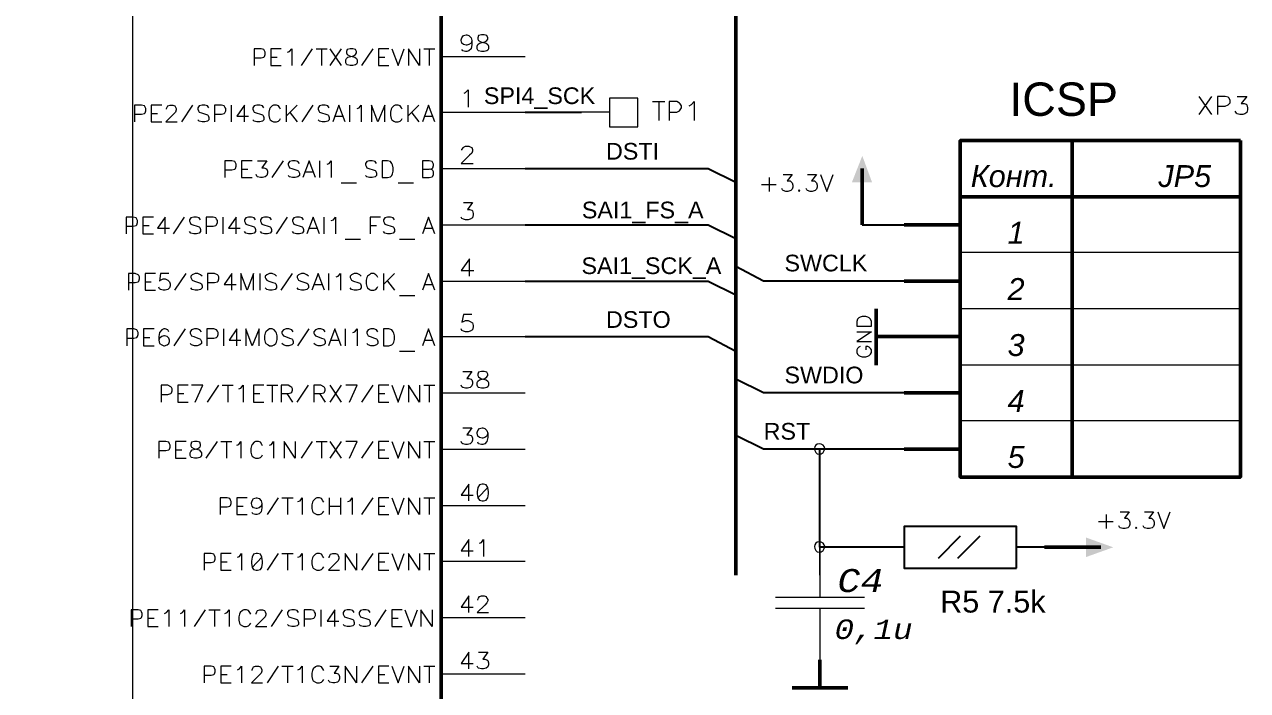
# Model space of a CAD drawing. Header units: millimetres. Extents: x -2024 to 917, y -725 to 13.
# Drawn here: x -1474.2 to -1400.9, y -118 to -78.1 of the extents above; entities that cross this region are included whole.
import ezdxf

# ---------------------------------------------------------------- set-up
doc = ezdxf.new("R2010")
doc.units = ezdxf.units.MM
doc.styles.add('PDF Arial', font='arial.ttf')
doc.styles.add('PDF Arial Italic', font='ariali.ttf')
doc.styles.add('PDF Courier New Italic', font='couri.ttf')
doc.styles.get("Standard").update_dxf_attribs({"font": 'arial.ttf'})

msp = doc.modelspace()

# ---------------------------------------------------------------- linework, layer by layer
at = {"color": 7, "lineweight": 50}
for points in [[(-1431.566, -111.102), (-1431.566, -103.56), (-1431.566, -100.185), (-1431.566, -96.81), (-1431.566, -93.477), (-1431.566, -90.102), (-1431.566, -86.727), (-1431.566, -72.435), (-1431.566, -69.06), (-1431.566, -41.31), (-1431.566, -33.768), (-1431.566, -26.185), (-1431.566, -17.768), (-1509.774, -17.768)], [(-1411.399, -105.227), (-1411.399, -85.06)], [(-1423.983, -86.727), (-1423.983, -90.102)], [(-1401.316, -88.435), (-1418.108, -88.435)], [(-1418.108, -90.102), (-1421.483, -90.102)], [(-1418.108, -93.477), (-1421.483, -93.477)], [(-1423.149, -95.143), (-1423.149, -98.518)], [(-1423.149, -96.81), (-1421.483, -96.81), (-1418.108, -96.81)], [(-1418.108, -100.185), (-1421.483, -100.185)], [(-1418.108, -103.56), (-1421.483, -103.56)], [(-1409.691, -109.435), (-1413.066, -109.435)], [(-1426.524, -117.852), (-1426.524, -116.185)], [(-1428.191, -117.852), (-1424.858, -117.852)]]:
    msp.add_lwpolyline(points, dxfattribs=at)
for points in [[(-1449.233, -21.143), (-1449.233, -192.685), (-1494.649, -192.685), (-1494.649, -21.143)], [(-1401.316, -85.06), (-1418.108, -85.06), (-1418.108, -105.227), (-1401.316, -105.227)]]:
    msp.add_lwpolyline(points, close=True, dxfattribs=at)
at = {"color": 7, "lineweight": 18}
for points in [[(-1467.733, -21.143), (-1467.733, -192.685)], [(-1447.399, -79.06), (-1447.441, -79.227), (-1447.566, -79.31), (-1447.691, -79.352), (-1447.733, -79.352), (-1447.899, -79.31), (-1447.983, -79.227), (-1448.024, -79.06), (-1448.024, -79.018), (-1447.983, -78.893), (-1447.899, -78.768), (-1447.733, -78.727), (-1447.691, -78.727), (-1447.566, -78.768), (-1447.441, -78.893), (-1447.399, -79.06), (-1447.399, -79.31), (-1447.441, -79.56), (-1447.566, -79.685), (-1447.691, -79.727), (-1447.774, -79.727), (-1447.941, -79.685), (-1447.983, -79.602)], [(-1460.441, -80.102), (-1460.024, -80.102), (-1459.858, -80.06), (-1459.816, -80.018), (-1459.774, -79.893), (-1459.774, -79.768), (-1459.816, -79.685), (-1459.858, -79.602), (-1460.024, -79.56), (-1460.441, -79.56), (-1460.441, -80.56)], [(-1458.816, -79.56), (-1459.441, -79.56), (-1459.441, -80.56), (-1458.816, -80.56)], [(-1458.441, -79.768), (-1458.316, -79.727), (-1458.191, -79.56), (-1458.191, -80.56)], [(-1457.608, -80.56), (-1456.941, -79.56)], [(-1456.733, -79.56), (-1456.066, -79.56)], [(-1456.399, -79.56), (-1456.399, -80.56)], [(-1455.899, -79.56), (-1455.233, -80.56)], [(-1455.233, -79.56), (-1455.899, -80.56)], [(-1453.983, -80.56), (-1453.316, -79.56)], [(-1452.358, -79.56), (-1452.983, -79.56), (-1452.983, -80.56), (-1452.358, -80.56)], [(-1452.191, -79.56), (-1451.816, -80.56), (-1451.441, -79.56)], [(-1450.524, -79.56), (-1450.524, -80.56), (-1451.191, -79.56), (-1451.191, -80.56)], [(-1450.274, -79.56), (-1449.608, -79.56)], [(-1449.941, -79.56), (-1449.941, -80.56)], [(-1459.441, -80.06), (-1459.066, -80.06)], [(-1452.983, -80.06), (-1452.608, -80.06)], [(-1447.858, -82.227), (-1447.774, -82.185), (-1447.608, -82.018), (-1447.608, -83.06)], [(-1436.566, -82.727), (-1435.816, -82.727)], [(-1436.191, -82.727), (-1436.191, -83.852)], [(-1435.566, -83.352), (-1435.108, -83.352), (-1434.941, -83.268), (-1434.899, -83.227), (-1434.816, -83.102), (-1434.816, -82.977), (-1434.899, -82.852), (-1434.941, -82.81), (-1435.108, -82.727), (-1435.566, -82.727), (-1435.566, -83.852)], [(-1434.358, -82.977), (-1434.233, -82.893), (-1434.066, -82.727), (-1434.066, -83.852)], [(-1403.806, -82.423), (-1403.056, -83.506)], [(-1403.056, -82.423), (-1403.806, -83.506)], [(-1402.681, -83.006), (-1402.223, -83.006), (-1402.056, -82.923), (-1402.014, -82.881), (-1401.931, -82.798), (-1401.931, -82.631), (-1402.014, -82.506), (-1402.056, -82.464), (-1402.223, -82.423), (-1402.681, -82.423), (-1402.681, -83.506)], [(-1401.514, -82.423), (-1400.931, -82.423), (-1401.264, -82.839), (-1401.098, -82.839), (-1400.973, -82.881), (-1400.931, -82.923), (-1400.889, -83.089), (-1400.889, -83.214), (-1400.931, -83.381), (-1401.056, -83.464), (-1401.181, -83.506), (-1401.348, -83.506), (-1401.514, -83.464), (-1401.556, -83.423), (-1401.639, -83.298)], [(-1467.608, -83.477), (-1467.191, -83.477), (-1467.024, -83.435), (-1466.983, -83.393), (-1466.941, -83.268), (-1466.941, -83.143), (-1466.983, -83.06), (-1467.024, -82.977), (-1467.191, -82.935), (-1467.608, -82.935), (-1467.608, -83.935)], [(-1465.983, -82.935), (-1466.608, -82.935), (-1466.608, -83.935), (-1465.983, -83.935)], [(-1466.608, -83.435), (-1466.233, -83.435)], [(-1465.691, -83.185), (-1465.691, -83.143), (-1465.649, -83.06), (-1465.608, -82.977), (-1465.483, -82.935), (-1465.316, -82.935), (-1465.191, -82.977), (-1465.149, -83.06), (-1465.108, -83.143), (-1465.108, -83.227), (-1465.149, -83.352), (-1465.274, -83.477), (-1465.733, -83.935), (-1465.066, -83.935)], [(-1464.774, -83.935), (-1464.108, -82.935)], [(-1463.149, -83.102), (-1463.233, -82.977), (-1463.399, -82.935), (-1463.566, -82.935), (-1463.733, -82.977), (-1463.816, -83.102), (-1463.816, -83.185), (-1463.774, -83.268), (-1463.733, -83.352), (-1463.608, -83.393), (-1463.358, -83.477), (-1463.233, -83.518), (-1463.191, -83.56), (-1463.149, -83.685), (-1463.149, -83.81), (-1463.233, -83.893), (-1463.399, -83.935), (-1463.566, -83.935), (-1463.733, -83.893), (-1463.816, -83.81)], [(-1462.816, -83.477), (-1462.399, -83.477), (-1462.233, -83.435), (-1462.191, -83.393), (-1462.149, -83.268), (-1462.149, -83.143), (-1462.191, -83.06), (-1462.233, -82.977), (-1462.399, -82.935), (-1462.816, -82.935), (-1462.816, -83.935)], [(-1461.816, -82.935), (-1461.816, -83.935)], [(-1461.024, -83.935), (-1461.024, -82.935), (-1461.483, -83.602), (-1460.774, -83.602)], [(-1459.858, -83.102), (-1459.941, -82.977), (-1460.108, -82.935), (-1460.274, -82.935), (-1460.441, -82.977), (-1460.524, -83.102), (-1460.524, -83.185), (-1460.483, -83.268), (-1460.441, -83.352), (-1460.316, -83.393), (-1460.066, -83.477), (-1459.941, -83.518), (-1459.899, -83.56), (-1459.858, -83.685), (-1459.858, -83.81), (-1459.941, -83.893), (-1460.108, -83.935), (-1460.274, -83.935), (-1460.441, -83.893), (-1460.524, -83.81)], [(-1458.858, -83.185), (-1458.899, -83.102), (-1458.983, -82.977), (-1459.108, -82.935), (-1459.274, -82.935), (-1459.358, -82.977), (-1459.483, -83.102), (-1459.524, -83.185), (-1459.566, -83.352), (-1459.566, -83.56), (-1459.524, -83.727), (-1459.483, -83.81), (-1459.358, -83.893), (-1459.274, -83.935), (-1459.108, -83.935), (-1458.983, -83.893), (-1458.899, -83.81), (-1458.858, -83.727)], [(-1458.524, -82.935), (-1458.524, -83.935)], [(-1457.858, -82.935), (-1458.524, -83.602)], [(-1458.274, -83.393), (-1457.858, -83.935)], [(-1457.566, -83.935), (-1456.899, -82.935)], [(-1455.941, -83.102), (-1456.024, -82.977), (-1456.191, -82.935), (-1456.358, -82.935), (-1456.524, -82.977), (-1456.608, -83.102), (-1456.608, -83.185), (-1456.566, -83.268), (-1456.524, -83.352), (-1456.399, -83.393), (-1456.149, -83.477), (-1456.024, -83.518), (-1455.983, -83.56), (-1455.941, -83.685), (-1455.941, -83.81), (-1456.024, -83.893), (-1456.191, -83.935), (-1456.358, -83.935), (-1456.524, -83.893), (-1456.608, -83.81)], [(-1454.983, -83.935), (-1455.358, -82.935), (-1455.733, -83.935)], [(-1454.733, -82.935), (-1454.733, -83.935)], [(-1454.274, -83.143), (-1454.149, -83.102), (-1454.024, -82.935), (-1454.024, -83.935)], [(-1452.608, -83.935), (-1452.608, -82.935), (-1453.024, -83.935), (-1453.399, -82.935), (-1453.399, -83.935)], [(-1451.566, -83.185), (-1451.608, -83.102), (-1451.691, -82.977), (-1451.816, -82.935), (-1451.983, -82.935), (-1452.066, -82.977), (-1452.191, -83.102), (-1452.233, -83.185), (-1452.274, -83.352), (-1452.274, -83.56), (-1452.233, -83.727), (-1452.191, -83.81), (-1452.066, -83.893), (-1451.983, -83.935), (-1451.816, -83.935), (-1451.691, -83.893), (-1451.608, -83.81), (-1451.566, -83.727)], [(-1451.233, -82.935), (-1451.233, -83.935)], [(-1450.566, -82.935), (-1451.233, -83.602)], [(-1450.983, -83.393), (-1450.566, -83.935)], [(-1449.608, -83.935), (-1449.983, -82.935), (-1450.358, -83.935)], [(-1455.608, -83.602), (-1455.108, -83.602)], [(-1450.233, -83.602), (-1449.733, -83.602)], [(-1447.983, -85.643), (-1447.983, -85.602), (-1447.899, -85.477), (-1447.858, -85.435), (-1447.774, -85.393), (-1447.566, -85.393), (-1447.483, -85.435), (-1447.399, -85.477), (-1447.358, -85.602), (-1447.358, -85.685), (-1447.399, -85.81), (-1447.524, -85.935), (-1448.024, -86.435), (-1447.316, -86.435)], [(-1462.191, -86.81), (-1461.774, -86.81), (-1461.608, -86.768), (-1461.566, -86.727), (-1461.524, -86.602), (-1461.524, -86.477), (-1461.566, -86.393), (-1461.608, -86.31), (-1461.774, -86.268), (-1462.191, -86.268), (-1462.191, -87.268)], [(-1460.566, -86.268), (-1461.191, -86.268), (-1461.191, -87.268), (-1460.566, -87.268)], [(-1460.233, -86.268), (-1459.691, -86.268), (-1459.983, -86.685), (-1459.858, -86.685), (-1459.733, -86.727), (-1459.691, -86.768), (-1459.649, -86.893), (-1459.649, -87.018), (-1459.691, -87.143), (-1459.774, -87.227), (-1459.941, -87.268), (-1460.066, -87.268), (-1460.233, -87.227), (-1460.274, -87.185), (-1460.316, -87.102)], [(-1459.358, -87.268), (-1458.691, -86.268)], [(-1457.733, -86.435), (-1457.816, -86.31), (-1457.983, -86.268), (-1458.149, -86.268), (-1458.316, -86.31), (-1458.399, -86.435), (-1458.399, -86.518), (-1458.358, -86.602), (-1458.316, -86.685), (-1458.191, -86.727), (-1457.941, -86.81), (-1457.816, -86.852), (-1457.774, -86.893), (-1457.733, -87.018), (-1457.733, -87.143), (-1457.816, -87.227), (-1457.983, -87.268), (-1458.149, -87.268), (-1458.316, -87.227), (-1458.399, -87.143)], [(-1456.774, -87.268), (-1457.149, -86.268), (-1457.524, -87.268)], [(-1456.524, -86.268), (-1456.524, -87.268)], [(-1456.066, -86.477), (-1455.941, -86.435), (-1455.816, -86.268), (-1455.816, -87.268)], [(-1453.108, -86.435), (-1453.191, -86.31), (-1453.358, -86.268), (-1453.524, -86.268), (-1453.691, -86.31), (-1453.774, -86.435), (-1453.774, -86.518), (-1453.733, -86.602), (-1453.691, -86.685), (-1453.566, -86.727), (-1453.316, -86.81), (-1453.191, -86.852), (-1453.149, -86.893), (-1453.108, -87.018), (-1453.108, -87.143), (-1453.191, -87.227), (-1453.358, -87.268), (-1453.524, -87.268), (-1453.691, -87.227), (-1453.774, -87.143)], [(-1461.191, -86.768), (-1460.816, -86.768)], [(-1457.399, -86.935), (-1456.899, -86.935)], [(-1450.358, -86.768), (-1449.941, -86.768)], [(-1428.733, -87.102), (-1428.191, -87.102), (-1428.483, -87.477), (-1428.316, -87.477), (-1428.233, -87.56), (-1428.191, -87.602), (-1428.149, -87.727), (-1428.149, -87.852), (-1428.191, -87.977), (-1428.274, -88.06), (-1428.441, -88.102), (-1428.566, -88.102), (-1428.733, -88.06), (-1428.774, -88.018), (-1428.816, -87.935)], [(-1427.274, -87.102), (-1426.733, -87.102), (-1427.024, -87.477), (-1426.858, -87.477), (-1426.774, -87.56), (-1426.733, -87.602), (-1426.691, -87.727), (-1426.691, -87.852), (-1426.733, -87.977), (-1426.816, -88.06), (-1426.983, -88.102), (-1427.108, -88.102), (-1427.274, -88.06), (-1427.316, -88.018), (-1427.358, -87.935)], [(-1426.483, -87.102), (-1426.108, -88.102), (-1425.733, -87.102)], [(-1455.233, -87.602), (-1454.316, -87.602)], [(-1451.816, -87.602), (-1450.899, -87.602)], [(-1430.024, -87.685), (-1429.149, -87.685)], [(-1429.566, -87.268), (-1429.566, -88.102)], [(-1447.899, -88.768), (-1447.358, -88.768), (-1447.649, -89.185), (-1447.524, -89.185), (-1447.399, -89.227), (-1447.358, -89.268), (-1447.316, -89.435), (-1447.316, -89.518), (-1447.358, -89.685), (-1447.483, -89.768), (-1447.608, -89.81), (-1447.774, -89.81), (-1447.899, -89.768), (-1447.983, -89.727), (-1448.024, -89.643)], [(-1468.108, -90.185), (-1467.691, -90.185), (-1467.524, -90.143), (-1467.483, -90.102), (-1467.441, -89.977), (-1467.441, -89.852), (-1467.483, -89.768), (-1467.524, -89.685), (-1467.691, -89.643), (-1468.108, -89.643), (-1468.108, -90.643)], [(-1466.483, -89.643), (-1467.108, -89.643), (-1467.108, -90.643), (-1466.483, -90.643)], [(-1467.108, -90.143), (-1466.733, -90.143)], [(-1465.774, -90.643), (-1465.774, -89.643), (-1466.233, -90.31), (-1465.524, -90.31)], [(-1465.274, -90.643), (-1464.608, -89.643)], [(-1463.649, -89.81), (-1463.733, -89.685), (-1463.899, -89.643), (-1464.066, -89.643), (-1464.233, -89.685), (-1464.316, -89.81), (-1464.316, -89.893), (-1464.274, -89.977), (-1464.233, -90.06), (-1464.108, -90.102), (-1463.858, -90.185), (-1463.733, -90.227), (-1463.691, -90.268), (-1463.649, -90.393), (-1463.649, -90.518), (-1463.733, -90.602), (-1463.899, -90.643), (-1464.066, -90.643), (-1464.233, -90.602), (-1464.316, -90.518)], [(-1463.316, -90.185), (-1462.899, -90.185), (-1462.733, -90.143), (-1462.691, -90.102), (-1462.649, -89.977), (-1462.649, -89.852), (-1462.691, -89.768), (-1462.733, -89.685), (-1462.899, -89.643), (-1463.316, -89.643), (-1463.316, -90.643)], [(-1462.316, -89.643), (-1462.316, -90.643)], [(-1461.524, -90.643), (-1461.524, -89.643), (-1461.983, -90.31), (-1461.274, -90.31)], [(-1460.358, -89.81), (-1460.441, -89.685), (-1460.608, -89.643), (-1460.774, -89.643), (-1460.941, -89.685), (-1461.024, -89.81), (-1461.024, -89.893), (-1460.983, -89.977), (-1460.941, -90.06), (-1460.816, -90.102), (-1460.566, -90.185), (-1460.441, -90.227), (-1460.399, -90.268), (-1460.358, -90.393), (-1460.358, -90.518), (-1460.441, -90.602), (-1460.608, -90.643), (-1460.774, -90.643), (-1460.941, -90.602), (-1461.024, -90.518)], [(-1459.399, -89.81), (-1459.483, -89.685), (-1459.649, -89.643), (-1459.816, -89.643), (-1459.983, -89.685), (-1460.066, -89.81), (-1460.066, -89.893), (-1460.024, -89.977), (-1459.983, -90.06), (-1459.858, -90.102), (-1459.608, -90.185), (-1459.483, -90.227), (-1459.441, -90.268), (-1459.399, -90.393), (-1459.399, -90.518), (-1459.483, -90.602), (-1459.649, -90.643), (-1459.816, -90.643), (-1459.983, -90.602), (-1460.066, -90.518)], [(-1459.108, -90.643), (-1458.441, -89.643)], [(-1457.483, -89.81), (-1457.566, -89.685), (-1457.733, -89.643), (-1457.899, -89.643), (-1458.066, -89.685), (-1458.149, -89.81), (-1458.149, -89.893), (-1458.108, -89.977), (-1458.066, -90.06), (-1457.941, -90.102), (-1457.691, -90.185), (-1457.566, -90.227), (-1457.524, -90.268), (-1457.483, -90.393), (-1457.483, -90.518), (-1457.566, -90.602), (-1457.733, -90.643), (-1457.899, -90.643), (-1458.066, -90.602), (-1458.149, -90.518)], [(-1456.524, -90.643), (-1456.899, -89.643), (-1457.274, -90.643)], [(-1456.274, -89.643), (-1456.274, -90.643)], [(-1455.816, -89.852), (-1455.691, -89.81), (-1455.566, -89.643), (-1455.566, -90.643)], [(-1452.858, -89.643), (-1453.483, -89.643), (-1453.483, -90.643)], [(-1453.483, -90.143), (-1453.108, -90.143)], [(-1452.024, -89.81), (-1452.108, -89.685), (-1452.274, -89.643), (-1452.441, -89.643), (-1452.608, -89.685), (-1452.691, -89.81), (-1452.691, -89.893), (-1452.649, -89.977), (-1452.608, -90.06), (-1452.483, -90.102), (-1452.233, -90.185), (-1452.108, -90.227), (-1452.066, -90.268), (-1452.024, -90.393), (-1452.024, -90.518), (-1452.108, -90.602), (-1452.274, -90.643), (-1452.441, -90.643), (-1452.608, -90.602), (-1452.691, -90.518)], [(-1449.608, -90.643), (-1449.983, -89.643), (-1450.358, -90.643)], [(-1457.149, -90.31), (-1456.649, -90.31)], [(-1450.233, -90.31), (-1449.733, -90.31)], [(-1454.983, -90.977), (-1454.066, -90.977)], [(-1451.733, -90.977), (-1450.816, -90.977)], [(-1447.524, -93.185), (-1447.524, -92.143), (-1448.024, -92.852), (-1447.274, -92.852)], [(-1401.316, -91.768), (-1418.108, -91.768)], [(-1467.983, -93.56), (-1467.566, -93.56), (-1467.399, -93.518), (-1467.358, -93.477), (-1467.316, -93.352), (-1467.316, -93.227), (-1467.358, -93.143), (-1467.399, -93.102), (-1467.566, -93.018), (-1467.983, -93.018), (-1467.983, -94.018)], [(-1466.358, -93.018), (-1466.983, -93.018), (-1466.983, -94.018), (-1466.358, -94.018)], [(-1465.566, -93.018), (-1466.066, -93.018), (-1466.108, -93.477), (-1466.066, -93.435), (-1465.899, -93.352), (-1465.774, -93.352), (-1465.608, -93.435), (-1465.524, -93.518), (-1465.483, -93.643), (-1465.483, -93.768), (-1465.524, -93.893), (-1465.608, -93.977), (-1465.774, -94.018), (-1465.899, -94.018), (-1466.066, -93.977), (-1466.108, -93.935), (-1466.149, -93.852)], [(-1465.191, -94.018), (-1464.524, -93.018)], [(-1463.566, -93.185), (-1463.649, -93.102), (-1463.816, -93.018), (-1463.983, -93.018), (-1464.149, -93.102), (-1464.233, -93.185), (-1464.233, -93.268), (-1464.191, -93.352), (-1464.149, -93.435), (-1464.024, -93.477), (-1463.774, -93.56), (-1463.649, -93.602), (-1463.608, -93.643), (-1463.566, -93.768), (-1463.566, -93.893), (-1463.649, -93.977), (-1463.816, -94.018), (-1463.983, -94.018), (-1464.149, -93.977), (-1464.233, -93.893)], [(-1463.233, -93.56), (-1462.816, -93.56), (-1462.649, -93.518), (-1462.608, -93.477), (-1462.566, -93.352), (-1462.566, -93.227), (-1462.608, -93.143), (-1462.649, -93.102), (-1462.816, -93.018), (-1463.233, -93.018), (-1463.233, -94.018)], [(-1461.774, -94.018), (-1461.774, -93.018), (-1462.233, -93.685), (-1461.524, -93.685)], [(-1460.483, -94.018), (-1460.483, -93.018), (-1460.858, -94.018), (-1461.233, -93.018), (-1461.233, -94.018)], [(-1460.108, -93.018), (-1460.108, -94.018)], [(-1459.108, -93.185), (-1459.191, -93.102), (-1459.358, -93.018), (-1459.524, -93.018), (-1459.691, -93.102), (-1459.774, -93.185), (-1459.774, -93.268), (-1459.733, -93.352), (-1459.691, -93.435), (-1459.566, -93.477), (-1459.316, -93.56), (-1459.191, -93.602), (-1459.149, -93.643), (-1459.108, -93.768), (-1459.108, -93.893), (-1459.191, -93.977), (-1459.358, -94.018), (-1459.524, -94.018), (-1459.691, -93.977), (-1459.774, -93.893)], [(-1458.816, -94.018), (-1458.149, -93.018)], [(-1457.191, -93.185), (-1457.274, -93.102), (-1457.441, -93.018), (-1457.608, -93.018), (-1457.774, -93.102), (-1457.858, -93.185), (-1457.858, -93.268), (-1457.816, -93.352), (-1457.774, -93.435), (-1457.649, -93.477), (-1457.399, -93.56), (-1457.274, -93.602), (-1457.233, -93.643), (-1457.191, -93.768), (-1457.191, -93.893), (-1457.274, -93.977), (-1457.441, -94.018), (-1457.608, -94.018), (-1457.774, -93.977), (-1457.858, -93.893)], [(-1456.233, -94.018), (-1456.608, -93.018), (-1456.983, -94.018)], [(-1455.983, -93.018), (-1455.983, -94.018)], [(-1455.524, -93.227), (-1455.399, -93.185), (-1455.274, -93.018), (-1455.274, -94.018)], [(-1454.024, -93.185), (-1454.108, -93.102), (-1454.274, -93.018), (-1454.441, -93.018), (-1454.608, -93.102), (-1454.691, -93.185), (-1454.691, -93.268), (-1454.649, -93.352), (-1454.608, -93.435), (-1454.483, -93.477), (-1454.233, -93.56), (-1454.108, -93.602), (-1454.066, -93.643), (-1454.024, -93.768), (-1454.024, -93.893), (-1454.108, -93.977), (-1454.274, -94.018), (-1454.441, -94.018), (-1454.608, -93.977), (-1454.691, -93.893)], [(-1453.024, -93.268), (-1453.066, -93.185), (-1453.149, -93.102), (-1453.274, -93.018), (-1453.441, -93.018), (-1453.524, -93.102), (-1453.649, -93.185), (-1453.691, -93.268), (-1453.733, -93.435), (-1453.733, -93.643), (-1453.691, -93.81), (-1453.649, -93.893), (-1453.524, -93.977), (-1453.441, -94.018), (-1453.274, -94.018), (-1453.149, -93.977), (-1453.066, -93.893), (-1453.024, -93.81)], [(-1452.691, -93.018), (-1452.691, -94.018)], [(-1452.024, -93.018), (-1452.691, -93.685)], [(-1449.608, -94.018), (-1449.983, -93.018), (-1450.358, -94.018)], [(-1466.983, -93.518), (-1466.608, -93.518)], [(-1456.858, -93.685), (-1456.358, -93.685)], [(-1452.441, -93.477), (-1452.024, -94.018)], [(-1450.233, -93.685), (-1449.733, -93.685)], [(-1451.733, -94.352), (-1450.816, -94.352)], [(-1401.316, -95.143), (-1418.108, -95.143)], [(-1447.399, -95.477), (-1447.899, -95.477), (-1447.983, -95.935), (-1447.899, -95.893), (-1447.774, -95.852), (-1447.608, -95.852), (-1447.483, -95.893), (-1447.358, -95.977), (-1447.316, -96.143), (-1447.316, -96.227), (-1447.358, -96.393), (-1447.483, -96.477), (-1447.608, -96.518), (-1447.774, -96.518), (-1447.899, -96.477), (-1447.983, -96.435), (-1448.024, -96.352)], [(-1468.066, -96.893), (-1467.649, -96.893), (-1467.483, -96.852), (-1467.441, -96.81), (-1467.399, -96.685), (-1467.399, -96.56), (-1467.441, -96.477), (-1467.483, -96.393), (-1467.649, -96.352), (-1468.066, -96.352), (-1468.066, -97.352)], [(-1466.441, -96.352), (-1467.066, -96.352), (-1467.066, -97.352), (-1466.441, -97.352)], [(-1465.566, -96.518), (-1465.608, -96.393), (-1465.774, -96.352), (-1465.858, -96.352), (-1465.983, -96.393), (-1466.108, -96.56), (-1466.149, -96.81), (-1466.149, -97.018), (-1466.108, -97.227), (-1465.983, -97.31), (-1465.858, -97.352), (-1465.816, -97.352), (-1465.649, -97.31), (-1465.566, -97.227), (-1465.524, -97.102), (-1465.524, -97.018), (-1465.566, -96.893), (-1465.649, -96.81), (-1465.816, -96.768), (-1465.858, -96.768), (-1465.983, -96.81), (-1466.108, -96.893), (-1466.149, -97.018)], [(-1465.233, -97.352), (-1464.566, -96.352)], [(-1463.608, -96.518), (-1463.691, -96.393), (-1463.858, -96.352), (-1464.024, -96.352), (-1464.191, -96.393), (-1464.274, -96.518), (-1464.274, -96.602), (-1464.233, -96.685), (-1464.191, -96.768), (-1464.066, -96.81), (-1463.816, -96.893), (-1463.691, -96.935), (-1463.649, -96.977), (-1463.608, -97.102), (-1463.608, -97.227), (-1463.691, -97.31), (-1463.858, -97.352), (-1464.024, -97.352), (-1464.191, -97.31), (-1464.274, -97.227)], [(-1463.274, -96.893), (-1462.858, -96.893), (-1462.691, -96.852), (-1462.649, -96.81), (-1462.608, -96.685), (-1462.608, -96.56), (-1462.649, -96.477), (-1462.691, -96.393), (-1462.858, -96.352), (-1463.274, -96.352), (-1463.274, -97.352)], [(-1462.274, -96.352), (-1462.274, -97.352)], [(-1461.483, -97.352), (-1461.483, -96.352), (-1461.941, -97.018), (-1461.233, -97.018)], [(-1460.149, -97.352), (-1460.149, -96.352), (-1460.566, -97.352), (-1460.941, -96.352), (-1460.941, -97.352)], [(-1458.108, -96.518), (-1458.191, -96.393), (-1458.358, -96.352), (-1458.524, -96.352), (-1458.691, -96.393), (-1458.774, -96.518), (-1458.774, -96.602), (-1458.733, -96.685), (-1458.691, -96.768), (-1458.566, -96.81), (-1458.316, -96.893), (-1458.191, -96.935), (-1458.149, -96.977), (-1458.108, -97.102), (-1458.108, -97.227), (-1458.191, -97.31), (-1458.358, -97.352), (-1458.524, -97.352), (-1458.691, -97.31), (-1458.774, -97.227)], [(-1457.816, -97.352), (-1457.149, -96.352)], [(-1456.191, -96.518), (-1456.274, -96.393), (-1456.441, -96.352), (-1456.608, -96.352), (-1456.774, -96.393), (-1456.858, -96.518), (-1456.858, -96.602), (-1456.816, -96.685), (-1456.774, -96.768), (-1456.649, -96.81), (-1456.399, -96.893), (-1456.274, -96.935), (-1456.233, -96.977), (-1456.191, -97.102), (-1456.191, -97.227), (-1456.274, -97.31), (-1456.441, -97.352), (-1456.608, -97.352), (-1456.774, -97.31), (-1456.858, -97.227)], [(-1455.233, -97.352), (-1455.608, -96.352), (-1455.983, -97.352)], [(-1454.983, -96.352), (-1454.983, -97.352)], [(-1454.524, -96.56), (-1454.399, -96.518), (-1454.274, -96.352), (-1454.274, -97.352)], [(-1453.024, -96.518), (-1453.108, -96.393), (-1453.274, -96.352), (-1453.441, -96.352), (-1453.608, -96.393), (-1453.691, -96.518), (-1453.691, -96.602), (-1453.649, -96.685), (-1453.608, -96.768), (-1453.483, -96.81), (-1453.233, -96.893), (-1453.108, -96.935), (-1453.066, -96.977), (-1453.024, -97.102), (-1453.024, -97.227), (-1453.108, -97.31), (-1453.274, -97.352), (-1453.441, -97.352), (-1453.608, -97.31), (-1453.691, -97.227)], [(-1449.608, -97.352), (-1449.983, -96.352), (-1450.358, -97.352)], [(-1424.316, -96.518), (-1423.441, -96.518), (-1424.316, -97.102), (-1423.441, -97.102)], [(-1467.066, -96.852), (-1466.691, -96.852)], [(-1455.858, -97.018), (-1455.358, -97.018)], [(-1450.233, -97.018), (-1449.733, -97.018)], [(-1424.108, -97.393), (-1424.191, -97.435), (-1424.274, -97.518), (-1424.316, -97.602), (-1424.316, -97.768), (-1424.274, -97.852), (-1424.191, -97.935), (-1424.108, -97.977), (-1423.983, -98.018), (-1423.774, -98.018), (-1423.649, -97.977), (-1423.566, -97.935), (-1423.483, -97.852), (-1423.441, -97.768), (-1423.441, -97.602), (-1423.483, -97.518), (-1423.566, -97.435), (-1423.649, -97.393), (-1423.774, -97.393), (-1423.774, -97.602)], [(-1451.733, -97.685), (-1450.816, -97.685)], [(-1447.941, -98.893), (-1447.399, -98.893), (-1447.691, -99.31), (-1447.566, -99.31), (-1447.441, -99.352), (-1447.399, -99.393), (-1447.358, -99.518), (-1447.358, -99.643), (-1447.399, -99.768), (-1447.483, -99.852), (-1447.649, -99.893), (-1447.774, -99.893), (-1447.941, -99.852), (-1447.983, -99.81), (-1448.024, -99.727)], [(-1401.316, -98.518), (-1418.108, -98.518)], [(-1466.024, -100.268), (-1465.608, -100.268), (-1465.441, -100.227), (-1465.399, -100.185), (-1465.358, -100.06), (-1465.358, -99.935), (-1465.399, -99.852), (-1465.441, -99.81), (-1465.608, -99.727), (-1466.024, -99.727), (-1466.024, -100.727)], [(-1464.399, -99.727), (-1465.024, -99.727), (-1465.024, -100.727), (-1464.399, -100.727)], [(-1465.024, -100.227), (-1464.649, -100.227)], [(-1463.983, -100.727), (-1463.524, -99.727), (-1464.191, -99.727)], [(-1463.233, -100.727), (-1462.566, -99.727)], [(-1462.358, -99.727), (-1461.691, -99.727)], [(-1462.024, -99.727), (-1462.024, -100.727)], [(-1461.358, -99.935), (-1461.233, -99.893), (-1461.108, -99.727), (-1461.108, -100.727)], [(-1459.858, -99.727), (-1460.483, -99.727), (-1460.483, -100.727), (-1459.858, -100.727)], [(-1460.483, -100.227), (-1460.108, -100.227)], [(-1459.691, -99.727), (-1459.024, -99.727)], [(-1459.358, -99.727), (-1459.358, -100.727)], [(-1458.816, -100.227), (-1458.399, -100.227), (-1458.233, -100.185), (-1458.191, -100.143), (-1458.149, -100.018), (-1458.149, -99.935), (-1458.191, -99.852), (-1458.233, -99.81), (-1458.399, -99.727), (-1458.816, -99.727), (-1458.816, -100.727)], [(-1458.483, -100.227), (-1458.149, -100.727)], [(-1457.858, -100.727), (-1457.191, -99.727)], [(-1456.858, -100.227), (-1456.441, -100.227), (-1456.274, -100.185), (-1456.233, -100.143), (-1456.191, -100.018), (-1456.191, -99.935), (-1456.233, -99.852), (-1456.274, -99.81), (-1456.441, -99.727), (-1456.858, -99.727), (-1456.858, -100.727)], [(-1456.524, -100.227), (-1456.191, -100.727)], [(-1455.899, -99.727), (-1455.233, -100.727)], [(-1455.233, -99.727), (-1455.899, -100.727)], [(-1454.733, -100.727), (-1454.274, -99.727), (-1454.941, -99.727)], [(-1453.983, -100.727), (-1453.316, -99.727)], [(-1452.358, -99.727), (-1452.983, -99.727), (-1452.983, -100.727), (-1452.358, -100.727)], [(-1452.983, -100.227), (-1452.608, -100.227)], [(-1452.191, -99.727), (-1451.816, -100.727), (-1451.441, -99.727)], [(-1450.524, -99.727), (-1450.524, -100.727), (-1451.191, -99.727), (-1451.191, -100.727)], [(-1450.274, -99.727), (-1449.608, -99.727)], [(-1449.941, -99.727), (-1449.941, -100.727)], [(-1401.316, -101.852), (-1418.108, -101.852)], [(-1447.941, -102.268), (-1447.399, -102.268), (-1447.691, -102.685), (-1447.566, -102.685), (-1447.441, -102.727), (-1447.399, -102.768), (-1447.358, -102.893), (-1447.358, -103.018), (-1447.399, -103.143), (-1447.483, -103.227), (-1447.649, -103.268), (-1447.774, -103.268), (-1447.941, -103.227), (-1447.983, -103.185), (-1448.024, -103.102)], [(-1446.441, -102.602), (-1446.483, -102.768), (-1446.608, -102.852), (-1446.733, -102.893), (-1446.774, -102.893), (-1446.941, -102.852), (-1447.024, -102.768), (-1447.066, -102.602), (-1447.066, -102.56), (-1447.024, -102.435), (-1446.941, -102.31), (-1446.774, -102.268), (-1446.733, -102.268), (-1446.608, -102.31), (-1446.483, -102.435), (-1446.441, -102.602), (-1446.441, -102.852), (-1446.483, -103.102), (-1446.608, -103.227), (-1446.733, -103.268), (-1446.816, -103.268), (-1446.983, -103.227), (-1447.024, -103.143)], [(-1466.149, -103.643), (-1465.733, -103.643), (-1465.566, -103.602), (-1465.524, -103.56), (-1465.483, -103.435), (-1465.483, -103.31), (-1465.524, -103.227), (-1465.566, -103.143), (-1465.733, -103.102), (-1466.149, -103.102), (-1466.149, -104.102)], [(-1464.524, -103.102), (-1465.149, -103.102), (-1465.149, -104.102), (-1464.524, -104.102)], [(-1463.316, -104.102), (-1462.649, -103.102)], [(-1462.441, -103.102), (-1461.774, -103.102)], [(-1462.108, -103.102), (-1462.108, -104.102)], [(-1461.483, -103.31), (-1461.358, -103.268), (-1461.233, -103.102), (-1461.233, -104.102)], [(-1459.941, -103.352), (-1459.983, -103.268), (-1460.066, -103.143), (-1460.191, -103.102), (-1460.358, -103.102), (-1460.441, -103.143), (-1460.566, -103.268), (-1460.608, -103.352), (-1460.649, -103.518), (-1460.649, -103.727), (-1460.608, -103.893), (-1460.566, -103.977), (-1460.441, -104.06), (-1460.358, -104.102), (-1460.191, -104.102), (-1460.066, -104.06), (-1459.983, -103.977), (-1459.941, -103.893)], [(-1459.524, -103.31), (-1459.399, -103.268), (-1459.274, -103.102), (-1459.274, -104.102)], [(-1457.983, -103.102), (-1457.983, -104.102), (-1458.649, -103.102), (-1458.649, -104.102)], [(-1457.608, -104.102), (-1456.941, -103.102)], [(-1456.733, -103.102), (-1456.066, -103.102)], [(-1456.399, -103.102), (-1456.399, -104.102)], [(-1455.899, -103.102), (-1455.233, -104.102)], [(-1455.233, -103.102), (-1455.899, -104.102)], [(-1454.733, -104.102), (-1454.274, -103.102), (-1454.941, -103.102)], [(-1453.983, -104.102), (-1453.316, -103.102)], [(-1452.358, -103.102), (-1452.983, -103.102), (-1452.983, -104.102), (-1452.358, -104.102)], [(-1452.191, -103.102), (-1451.816, -104.102), (-1451.441, -103.102)], [(-1450.524, -103.102), (-1450.524, -104.102), (-1451.191, -103.102), (-1451.191, -104.102)], [(-1450.274, -103.102), (-1449.608, -103.102)], [(-1449.941, -103.102), (-1449.941, -104.102)], [(-1465.149, -103.602), (-1464.774, -103.602)], [(-1452.983, -103.602), (-1452.608, -103.602)], [(-1447.566, -106.643), (-1447.566, -105.643), (-1448.024, -106.31), (-1447.316, -106.31)], [(-1446.441, -105.852), (-1447.024, -106.477)], [(-1462.483, -107.018), (-1462.066, -107.018), (-1461.899, -106.977), (-1461.858, -106.935), (-1461.816, -106.81), (-1461.816, -106.685), (-1461.858, -106.602), (-1461.899, -106.518), (-1462.066, -106.477), (-1462.483, -106.477), (-1462.483, -107.477)], [(-1460.858, -106.477), (-1461.483, -106.477), (-1461.483, -107.477), (-1460.858, -107.477)], [(-1461.483, -106.977), (-1461.108, -106.977)], [(-1459.983, -106.81), (-1460.024, -106.977), (-1460.149, -107.06), (-1460.274, -107.102), (-1460.316, -107.102), (-1460.483, -107.06), (-1460.566, -106.977), (-1460.608, -106.81), (-1460.608, -106.768), (-1460.566, -106.643), (-1460.483, -106.518), (-1460.316, -106.477), (-1460.274, -106.477), (-1460.149, -106.518), (-1460.024, -106.643), (-1459.983, -106.81), (-1459.983, -107.06), (-1460.024, -107.31), (-1460.149, -107.435), (-1460.274, -107.477), (-1460.358, -107.477), (-1460.524, -107.435), (-1460.566, -107.352)], [(-1459.649, -107.477), (-1458.983, -106.477)], [(-1458.774, -106.477), (-1458.108, -106.477)], [(-1458.441, -106.477), (-1458.441, -107.477)], [(-1457.816, -106.685), (-1457.691, -106.643), (-1457.566, -106.477), (-1457.566, -107.477)], [(-1456.274, -106.727), (-1456.316, -106.643), (-1456.399, -106.518), (-1456.524, -106.477), (-1456.691, -106.477), (-1456.774, -106.518), (-1456.899, -106.643), (-1456.941, -106.727), (-1456.983, -106.893), (-1456.983, -107.102), (-1456.941, -107.268), (-1456.899, -107.352), (-1456.774, -107.435), (-1456.691, -107.477), (-1456.524, -107.477), (-1456.399, -107.435), (-1456.316, -107.352), (-1456.274, -107.268)], [(-1455.941, -106.477), (-1455.941, -107.477)], [(-1455.941, -106.977), (-1455.274, -106.977)], [(-1455.274, -106.477), (-1455.274, -107.477)], [(-1454.816, -106.685), (-1454.691, -106.643), (-1454.566, -106.477), (-1454.566, -107.477)], [(-1453.983, -107.477), (-1453.316, -106.477)], [(-1452.358, -106.477), (-1452.983, -106.477), (-1452.983, -107.477), (-1452.358, -107.477)], [(-1452.983, -106.977), (-1452.608, -106.977)], [(-1452.191, -106.477), (-1451.816, -107.477), (-1451.441, -106.477)], [(-1450.524, -106.477), (-1450.524, -107.477), (-1451.191, -106.477), (-1451.191, -107.477)], [(-1450.274, -106.477), (-1449.608, -106.477)], [(-1449.941, -106.477), (-1449.941, -107.477)], [(-1409.358, -107.477), (-1409.358, -108.31)], [(-1408.524, -107.31), (-1407.983, -107.31), (-1408.274, -107.685), (-1408.108, -107.685), (-1408.024, -107.768), (-1407.983, -107.81), (-1407.941, -107.935), (-1407.941, -108.06), (-1407.983, -108.185), (-1408.066, -108.268), (-1408.233, -108.31), (-1408.358, -108.31), (-1408.524, -108.268), (-1408.566, -108.227), (-1408.608, -108.143)], [(-1407.066, -107.31), (-1406.524, -107.31), (-1406.816, -107.685), (-1406.649, -107.685), (-1406.566, -107.768), (-1406.524, -107.81), (-1406.483, -107.935), (-1406.483, -108.06), (-1406.524, -108.185), (-1406.608, -108.268), (-1406.774, -108.31), (-1406.899, -108.31), (-1407.066, -108.268), (-1407.108, -108.227), (-1407.149, -108.143)], [(-1406.274, -107.31), (-1405.899, -108.31), (-1405.524, -107.31)], [(-1409.816, -107.893), (-1408.941, -107.893)], [(-1447.566, -109.977), (-1447.566, -108.977), (-1448.024, -109.643), (-1447.316, -109.643)], [(-1446.941, -109.185), (-1446.816, -109.143), (-1446.691, -108.977), (-1446.691, -109.977)], [(-1463.441, -110.352), (-1463.024, -110.352), (-1462.858, -110.31), (-1462.816, -110.268), (-1462.774, -110.143), (-1462.774, -110.018), (-1462.816, -109.935), (-1462.858, -109.852), (-1463.024, -109.81), (-1463.441, -109.81), (-1463.441, -110.81)], [(-1461.816, -109.81), (-1462.441, -109.81), (-1462.441, -110.81), (-1461.816, -110.81)], [(-1461.441, -110.018), (-1461.316, -109.977), (-1461.191, -109.81), (-1461.191, -110.81)], [(-1459.649, -110.81), (-1458.983, -109.81)], [(-1458.774, -109.81), (-1458.108, -109.81)], [(-1458.441, -109.81), (-1458.441, -110.81)], [(-1457.816, -110.018), (-1457.691, -109.977), (-1457.566, -109.81), (-1457.566, -110.81)], [(-1456.274, -110.06), (-1456.316, -109.977), (-1456.399, -109.852), (-1456.524, -109.81), (-1456.691, -109.81), (-1456.774, -109.852), (-1456.899, -109.977), (-1456.941, -110.06), (-1456.983, -110.227), (-1456.983, -110.435), (-1456.941, -110.602), (-1456.899, -110.685), (-1456.774, -110.768), (-1456.691, -110.81), (-1456.524, -110.81), (-1456.399, -110.768), (-1456.316, -110.685), (-1456.274, -110.602)], [(-1455.941, -110.06), (-1455.941, -110.018), (-1455.899, -109.935), (-1455.858, -109.852), (-1455.733, -109.81), (-1455.566, -109.81), (-1455.441, -109.852), (-1455.399, -109.935), (-1455.358, -110.018), (-1455.358, -110.102), (-1455.399, -110.227), (-1455.524, -110.352), (-1455.983, -110.81), (-1455.316, -110.81)], [(-1454.316, -109.81), (-1454.316, -110.81), (-1454.983, -109.81), (-1454.983, -110.81)], [(-1453.983, -110.81), (-1453.316, -109.81)], [(-1452.358, -109.81), (-1452.983, -109.81), (-1452.983, -110.81), (-1452.358, -110.81)], [(-1452.191, -109.81), (-1451.816, -110.81), (-1451.441, -109.81)], [(-1450.524, -109.81), (-1450.524, -110.81), (-1451.191, -109.81), (-1451.191, -110.81)], [(-1450.274, -109.81), (-1449.608, -109.81)], [(-1449.941, -109.81), (-1449.941, -110.81)], [(-1462.441, -110.31), (-1462.066, -110.31)], [(-1459.983, -110.018), (-1460.566, -110.643)], [(-1452.983, -110.31), (-1452.608, -110.31)], [(-1447.566, -113.352), (-1447.566, -112.352), (-1448.024, -113.018), (-1447.316, -113.018)], [(-1447.024, -112.602), (-1447.024, -112.56), (-1446.983, -112.477), (-1446.941, -112.393), (-1446.816, -112.352), (-1446.649, -112.352), (-1446.524, -112.393), (-1446.483, -112.477), (-1446.441, -112.56), (-1446.441, -112.643), (-1446.483, -112.768), (-1446.608, -112.893), (-1447.066, -113.352), (-1446.399, -113.352)], [(-1467.816, -113.727), (-1467.399, -113.727), (-1467.233, -113.685), (-1467.191, -113.643), (-1467.149, -113.518), (-1467.149, -113.393), (-1467.191, -113.31), (-1467.233, -113.227), (-1467.399, -113.185), (-1467.816, -113.185), (-1467.816, -114.185)], [(-1466.191, -113.185), (-1466.816, -113.185), (-1466.816, -114.185), (-1466.191, -114.185)], [(-1465.816, -113.393), (-1465.691, -113.352), (-1465.566, -113.185), (-1465.566, -114.185)], [(-1464.858, -113.393), (-1464.733, -113.352), (-1464.608, -113.185), (-1464.608, -114.185)], [(-1464.024, -114.185), (-1463.358, -113.185)], [(-1463.149, -113.185), (-1462.483, -113.185)], [(-1462.816, -113.185), (-1462.816, -114.185)], [(-1462.191, -113.393), (-1462.066, -113.352), (-1461.941, -113.185), (-1461.941, -114.185)], [(-1460.649, -113.435), (-1460.691, -113.352), (-1460.774, -113.227), (-1460.899, -113.185), (-1461.066, -113.185), (-1461.149, -113.227), (-1461.274, -113.352), (-1461.316, -113.435), (-1461.358, -113.602), (-1461.358, -113.81), (-1461.316, -113.977), (-1461.274, -114.06), (-1461.149, -114.143), (-1461.066, -114.185), (-1460.899, -114.185), (-1460.774, -114.143), (-1460.691, -114.06), (-1460.649, -113.977)], [(-1460.316, -113.435), (-1460.316, -113.393), (-1460.274, -113.31), (-1460.233, -113.227), (-1460.108, -113.185), (-1459.941, -113.185), (-1459.816, -113.227), (-1459.774, -113.31), (-1459.733, -113.393), (-1459.733, -113.477), (-1459.774, -113.602), (-1459.899, -113.727), (-1460.358, -114.185), (-1459.691, -114.185)], [(-1459.399, -114.185), (-1458.733, -113.185)], [(-1457.774, -113.352), (-1457.858, -113.227), (-1458.024, -113.185), (-1458.191, -113.185), (-1458.358, -113.227), (-1458.441, -113.352), (-1458.441, -113.435), (-1458.399, -113.518), (-1458.358, -113.602), (-1458.233, -113.643), (-1457.983, -113.727), (-1457.858, -113.768), (-1457.816, -113.81), (-1457.774, -113.935), (-1457.774, -114.06), (-1457.858, -114.143), (-1458.024, -114.185), (-1458.191, -114.185), (-1458.358, -114.143), (-1458.441, -114.06)], [(-1457.441, -113.727), (-1457.024, -113.727), (-1456.858, -113.685), (-1456.816, -113.643), (-1456.774, -113.518), (-1456.774, -113.393), (-1456.816, -113.31), (-1456.858, -113.227), (-1457.024, -113.185), (-1457.441, -113.185), (-1457.441, -114.185)], [(-1456.441, -113.185), (-1456.441, -114.185)], [(-1455.608, -114.185), (-1455.608, -113.185), (-1456.066, -113.852), (-1455.358, -113.852)], [(-1454.441, -113.352), (-1454.524, -113.227), (-1454.691, -113.185), (-1454.858, -113.185), (-1455.024, -113.227), (-1455.108, -113.352), (-1455.108, -113.435), (-1455.066, -113.518), (-1455.024, -113.602), (-1454.899, -113.643), (-1454.649, -113.727), (-1454.524, -113.768), (-1454.483, -113.81), (-1454.441, -113.935), (-1454.441, -114.06), (-1454.524, -114.143), (-1454.691, -114.185), (-1454.858, -114.185), (-1455.024, -114.143), (-1455.108, -114.06)], [(-1453.483, -113.352), (-1453.566, -113.227), (-1453.733, -113.185), (-1453.899, -113.185), (-1454.066, -113.227), (-1454.149, -113.352), (-1454.149, -113.435), (-1454.108, -113.518), (-1454.066, -113.602), (-1453.941, -113.643), (-1453.691, -113.727), (-1453.566, -113.768), (-1453.524, -113.81), (-1453.483, -113.935), (-1453.483, -114.06), (-1453.566, -114.143), (-1453.733, -114.185), (-1453.899, -114.185), (-1454.066, -114.143), (-1454.149, -114.06)], [(-1453.191, -114.185), (-1452.524, -113.185)], [(-1451.566, -113.185), (-1452.191, -113.185), (-1452.191, -114.185), (-1451.566, -114.185)], [(-1451.399, -113.185), (-1451.024, -114.185), (-1450.649, -113.185)], [(-1449.774, -113.185), (-1449.774, -114.185), (-1450.441, -113.185), (-1450.441, -114.185)], [(-1466.816, -113.685), (-1466.441, -113.685)], [(-1452.191, -113.685), (-1451.816, -113.685)], [(-1447.566, -116.727), (-1447.566, -115.727), (-1448.024, -116.393), (-1447.316, -116.393)], [(-1446.983, -115.727), (-1446.441, -115.727), (-1446.733, -116.143), (-1446.608, -116.143), (-1446.483, -116.185), (-1446.441, -116.227), (-1446.399, -116.352), (-1446.399, -116.477), (-1446.441, -116.602), (-1446.524, -116.685), (-1446.691, -116.727), (-1446.816, -116.727), (-1446.983, -116.685), (-1447.024, -116.643), (-1447.066, -116.56)], [(-1463.441, -117.102), (-1463.024, -117.102), (-1462.858, -117.06), (-1462.816, -117.018), (-1462.774, -116.893), (-1462.774, -116.768), (-1462.816, -116.685), (-1462.858, -116.602), (-1463.024, -116.56), (-1463.441, -116.56), (-1463.441, -117.56)], [(-1461.816, -116.56), (-1462.441, -116.56), (-1462.441, -117.56), (-1461.816, -117.56)], [(-1461.441, -116.768), (-1461.316, -116.727), (-1461.191, -116.56), (-1461.191, -117.56)], [(-1460.566, -116.81), (-1460.566, -116.768), (-1460.524, -116.685), (-1460.483, -116.602), (-1460.358, -116.56), (-1460.191, -116.56), (-1460.066, -116.602), (-1460.024, -116.685), (-1459.983, -116.768), (-1459.983, -116.852), (-1460.024, -116.977), (-1460.149, -117.102), (-1460.608, -117.56), (-1459.941, -117.56)], [(-1459.649, -117.56), (-1458.983, -116.56)], [(-1458.774, -116.56), (-1458.108, -116.56)], [(-1458.441, -116.56), (-1458.441, -117.56)], [(-1457.816, -116.768), (-1457.691, -116.727), (-1457.566, -116.56), (-1457.566, -117.56)], [(-1456.274, -116.81), (-1456.316, -116.727), (-1456.399, -116.602), (-1456.524, -116.56), (-1456.691, -116.56), (-1456.774, -116.602), (-1456.899, -116.727), (-1456.941, -116.81), (-1456.983, -116.977), (-1456.983, -117.185), (-1456.941, -117.352), (-1456.899, -117.435), (-1456.774, -117.518), (-1456.691, -117.56), (-1456.524, -117.56), (-1456.399, -117.518), (-1456.316, -117.435), (-1456.274, -117.352)], [(-1455.899, -116.56), (-1455.358, -116.56), (-1455.649, -116.977), (-1455.524, -116.977), (-1455.399, -117.018), (-1455.358, -117.06), (-1455.316, -117.185), (-1455.316, -117.31), (-1455.358, -117.435), (-1455.441, -117.518), (-1455.608, -117.56), (-1455.733, -117.56), (-1455.899, -117.518), (-1455.941, -117.477), (-1455.983, -117.393)], [(-1454.316, -116.56), (-1454.316, -117.56), (-1454.983, -116.56), (-1454.983, -117.56)], [(-1453.983, -117.56), (-1453.316, -116.56)], [(-1452.358, -116.56), (-1452.983, -116.56), (-1452.983, -117.56), (-1452.358, -117.56)], [(-1452.191, -116.56), (-1451.816, -117.56), (-1451.441, -116.56)], [(-1450.524, -116.56), (-1450.524, -117.56), (-1451.191, -116.56), (-1451.191, -117.56)], [(-1450.274, -116.56), (-1449.608, -116.56)], [(-1449.941, -116.56), (-1449.941, -117.56)], [(-1462.441, -117.06), (-1462.066, -117.06)], [(-1452.983, -117.06), (-1452.608, -117.06)]]:
    msp.add_lwpolyline(points, dxfattribs=at)
for points in [[(-1446.816, -78.727), (-1446.983, -78.768), (-1447.024, -78.893), (-1447.024, -78.977), (-1446.983, -79.06), (-1446.858, -79.143), (-1446.691, -79.185), (-1446.524, -79.227), (-1446.441, -79.31), (-1446.399, -79.393), (-1446.399, -79.56), (-1446.441, -79.643), (-1446.483, -79.685), (-1446.649, -79.727), (-1446.816, -79.727), (-1446.983, -79.685), (-1447.024, -79.643), (-1447.066, -79.56), (-1447.066, -79.393), (-1447.024, -79.31), (-1446.941, -79.227), (-1446.774, -79.185), (-1446.608, -79.143), (-1446.483, -79.06), (-1446.441, -78.977), (-1446.441, -78.893), (-1446.483, -78.768), (-1446.649, -78.727)], [(-1454.691, -79.56), (-1454.858, -79.602), (-1454.899, -79.727), (-1454.899, -79.81), (-1454.858, -79.893), (-1454.733, -79.977), (-1454.566, -80.018), (-1454.399, -80.06), (-1454.316, -80.143), (-1454.274, -80.227), (-1454.274, -80.393), (-1454.316, -80.477), (-1454.358, -80.518), (-1454.524, -80.56), (-1454.691, -80.56), (-1454.858, -80.518), (-1454.899, -80.477), (-1454.941, -80.393), (-1454.941, -80.227), (-1454.899, -80.143), (-1454.816, -80.06), (-1454.649, -80.018), (-1454.483, -79.977), (-1454.358, -79.893), (-1454.316, -79.81), (-1454.316, -79.727), (-1454.358, -79.602), (-1454.524, -79.56)], [(-1439.149, -84.227), (-1437.441, -84.227), (-1437.441, -82.518), (-1439.149, -82.518)], [(-1452.774, -86.268), (-1452.774, -87.268), (-1452.441, -87.268), (-1452.274, -87.227), (-1452.191, -87.143), (-1452.149, -87.06), (-1452.108, -86.893), (-1452.108, -86.685), (-1452.149, -86.518), (-1452.191, -86.435), (-1452.274, -86.31), (-1452.441, -86.268)], [(-1450.358, -86.268), (-1450.358, -87.268), (-1449.941, -87.268), (-1449.774, -87.227), (-1449.733, -87.185), (-1449.691, -87.102), (-1449.691, -86.935), (-1449.733, -86.852), (-1449.774, -86.81), (-1449.941, -86.768), (-1449.774, -86.727), (-1449.733, -86.685), (-1449.691, -86.56), (-1449.691, -86.477), (-1449.733, -86.393), (-1449.774, -86.31), (-1449.941, -86.268)], [(-1427.774, -88.018), (-1427.816, -88.06), (-1427.774, -88.102), (-1427.733, -88.06)], [(-1424.316, -96.185), (-1423.441, -96.185), (-1423.441, -95.893), (-1423.483, -95.768), (-1423.566, -95.685), (-1423.649, -95.643), (-1423.774, -95.602), (-1423.983, -95.602), (-1424.108, -95.643), (-1424.191, -95.685), (-1424.274, -95.768), (-1424.316, -95.893)], [(-1459.524, -96.352), (-1459.608, -96.393), (-1459.733, -96.518), (-1459.774, -96.602), (-1459.816, -96.768), (-1459.816, -96.977), (-1459.774, -97.143), (-1459.733, -97.227), (-1459.608, -97.31), (-1459.524, -97.352), (-1459.358, -97.352), (-1459.233, -97.31), (-1459.149, -97.227), (-1459.108, -97.143), (-1459.066, -96.977), (-1459.066, -96.768), (-1459.108, -96.602), (-1459.149, -96.518), (-1459.233, -96.393), (-1459.358, -96.352)], [(-1452.691, -96.352), (-1452.691, -97.352), (-1452.358, -97.352), (-1452.191, -97.31), (-1452.108, -97.227), (-1452.066, -97.143), (-1452.024, -96.977), (-1452.024, -96.768), (-1452.066, -96.602), (-1452.108, -96.518), (-1452.191, -96.393), (-1452.358, -96.352)], [(-1446.816, -98.893), (-1446.983, -98.935), (-1447.024, -99.06), (-1447.024, -99.143), (-1446.983, -99.227), (-1446.858, -99.31), (-1446.691, -99.352), (-1446.524, -99.393), (-1446.441, -99.477), (-1446.399, -99.56), (-1446.399, -99.727), (-1446.441, -99.81), (-1446.483, -99.852), (-1446.649, -99.893), (-1446.816, -99.893), (-1446.983, -99.852), (-1447.024, -99.81), (-1447.066, -99.727), (-1447.066, -99.56), (-1447.024, -99.477), (-1446.941, -99.393), (-1446.774, -99.352), (-1446.608, -99.31), (-1446.483, -99.227), (-1446.441, -99.143), (-1446.441, -99.06), (-1446.483, -98.935), (-1446.649, -98.893)], [(-1464.024, -103.102), (-1464.191, -103.143), (-1464.233, -103.268), (-1464.233, -103.352), (-1464.191, -103.435), (-1464.066, -103.518), (-1463.899, -103.56), (-1463.733, -103.602), (-1463.649, -103.685), (-1463.608, -103.768), (-1463.608, -103.935), (-1463.649, -104.018), (-1463.691, -104.06), (-1463.858, -104.102), (-1464.024, -104.102), (-1464.191, -104.06), (-1464.233, -104.018), (-1464.274, -103.935), (-1464.274, -103.768), (-1464.233, -103.685), (-1464.149, -103.602), (-1463.983, -103.56), (-1463.816, -103.518), (-1463.691, -103.435), (-1463.649, -103.352), (-1463.649, -103.268), (-1463.691, -103.143), (-1463.858, -103.102)], [(-1446.774, -105.643), (-1446.941, -105.685), (-1447.024, -105.852), (-1447.066, -106.102), (-1447.066, -106.227), (-1447.024, -106.477), (-1446.941, -106.602), (-1446.774, -106.643), (-1446.691, -106.643), (-1446.524, -106.602), (-1446.441, -106.477), (-1446.399, -106.227), (-1446.399, -106.102), (-1446.441, -105.852), (-1446.524, -105.685), (-1446.691, -105.643)], [(-1407.566, -108.227), (-1407.608, -108.268), (-1407.566, -108.31), (-1407.524, -108.268)], [(-1460.316, -109.81), (-1460.483, -109.852), (-1460.566, -110.018), (-1460.608, -110.268), (-1460.608, -110.393), (-1460.566, -110.643), (-1460.483, -110.768), (-1460.316, -110.81), (-1460.233, -110.81), (-1460.066, -110.768), (-1459.983, -110.643), (-1459.941, -110.393), (-1459.941, -110.268), (-1459.983, -110.018), (-1460.066, -109.852), (-1460.233, -109.81)]]:
    msp.add_lwpolyline(points, close=True, dxfattribs=at)
at = {"color": 7, "lineweight": 5}
for points in [[(-1449.233, -80.018), (-1444.191, -80.018)], [(-1449.233, -83.352), (-1444.191, -83.352)], [(-1439.149, -83.352), (-1440.816, -83.352)], [(-1449.233, -86.727), (-1444.191, -86.727)], [(-1423.983, -88.435), (-1423.983, -90.102)], [(-1449.233, -90.102), (-1444.191, -90.102)], [(-1418.108, -90.102), (-1421.483, -90.102)], [(-1449.233, -93.477), (-1444.191, -93.477)], [(-1418.108, -93.477), (-1421.483, -93.477)], [(-1449.233, -96.81), (-1444.191, -96.81)], [(-1423.149, -96.81), (-1421.483, -96.81), (-1418.108, -96.81)], [(-1449.233, -100.185), (-1444.191, -100.185)], [(-1418.108, -100.185), (-1421.483, -100.185)], [(-1449.233, -103.56), (-1444.191, -103.56)], [(-1418.108, -103.56), (-1421.483, -103.56)], [(-1449.233, -106.935), (-1444.191, -106.935)], [(-1426.524, -111.102), (-1426.524, -109.435)], [(-1421.483, -109.435), (-1423.149, -109.435)], [(-1411.399, -109.435), (-1413.066, -109.435), (-1414.733, -109.435)], [(-1449.233, -110.268), (-1444.191, -110.268)], [(-1449.233, -113.643), (-1444.191, -113.643)], [(-1426.524, -114.477), (-1426.524, -116.185), (-1426.524, -117.852)], [(-1449.233, -117.018), (-1444.191, -117.018)]]:
    msp.add_lwpolyline(points, dxfattribs=at)
at = {"color": 7, "lineweight": 25}
for points in [[(-1444.191, -83.352), (-1440.816, -83.352)], [(-1444.191, -86.727), (-1436.608, -86.727), (-1433.233, -86.727), (-1431.566, -87.56)], [(-1444.191, -90.102), (-1437.441, -90.102), (-1433.233, -90.102), (-1431.566, -90.935)], [(-1423.983, -90.102), (-1421.483, -90.102)], [(-1421.483, -93.477), (-1428.191, -93.477), (-1429.899, -93.477), (-1431.566, -92.602)], [(-1444.191, -93.477), (-1437.441, -93.477), (-1433.233, -93.477), (-1431.566, -94.31)], [(-1444.191, -96.81), (-1437.441, -96.81), (-1433.233, -96.81), (-1431.566, -97.685)], [(-1421.483, -100.185), (-1428.191, -100.185), (-1429.899, -100.185), (-1431.566, -99.352)], [(-1421.483, -109.435), (-1423.149, -109.435), (-1426.524, -109.435), (-1426.524, -103.56), (-1428.191, -103.56), (-1429.899, -103.56), (-1431.566, -102.727)], [(-1421.483, -103.56), (-1426.524, -103.56)], [(-1418.108, -108.768), (-1419.441, -110.102)], [(-1416.941, -108.768), (-1418.274, -110.102)], [(-1413.066, -109.435), (-1414.733, -109.435)]]:
    msp.add_lwpolyline(points, dxfattribs=at)
msp.add_lwpolyline([(-1414.733, -110.685), (-1414.733, -108.185), (-1421.483, -108.185), (-1421.483, -110.685)], close=True, dxfattribs=at)
at = {"color": 7, "lineweight": 13}
for points in [[(-1426.524, -109.435), (-1426.524, -112.435)], [(-1423.858, -112.435), (-1429.191, -112.435)], [(-1423.858, -113.102), (-1429.191, -113.102)], [(-1426.524, -113.102), (-1426.524, -116.185)]]:
    msp.add_lwpolyline(points, dxfattribs=at)
at = {"color": 7, "lineweight": 5}
for points in [[(-1426.566, -103.227), (-1426.733, -103.227), (-1426.858, -103.352), (-1426.858, -103.518)], [(-1426.233, -103.518), (-1426.233, -103.352), (-1426.399, -103.227), (-1426.566, -103.227)], [(-1426.858, -103.518), (-1426.858, -103.685), (-1426.733, -103.852), (-1426.566, -103.852)], [(-1426.566, -103.852), (-1426.399, -103.852), (-1426.233, -103.685), (-1426.233, -103.518)], [(-1426.566, -109.102), (-1426.733, -109.102), (-1426.858, -109.227), (-1426.858, -109.393)], [(-1426.233, -109.393), (-1426.233, -109.227), (-1426.399, -109.102), (-1426.566, -109.102)], [(-1426.858, -109.393), (-1426.858, -109.56), (-1426.733, -109.727), (-1426.566, -109.727)], [(-1426.566, -109.727), (-1426.399, -109.727), (-1426.233, -109.56), (-1426.233, -109.393)]]:
    msp.add_open_spline(points, degree=3, dxfattribs=at)
at = {"color": 7, "lineweight": 5, "transparency": 33554559}
for points in [[(-1423.983, -85.977), (-1424.608, -87.56), (-1423.399, -87.56)], [(-1408.941, -109.435), (-1410.566, -108.852), (-1410.566, -110.018)]]:
    msp.add_solid(points, dxfattribs=at)

# ---------------------------------------------------------------- texts
at = {"color": 7}
for s, height, p in [('SPI4_SCK', 1, (-1446.67, -82.872)), ('ICSP', 2, (-1415.172, -83.58)), ('DSTI', 1, (-1439.35, -86.201)), ('SAI1_FS_A', 1, (-1440.798, -89.721)), ('SAI1_SCK_A', 1, (-1440.819, -93.06)), ('SWCLK', 1, (-1428.649, -92.9)), ('DSTO', 1, (-1439.35, -96.284)), ('SWDIO', 1, (-1428.649, -99.608)), ('RST', 1, (-1429.899, -102.983))]:
    msp.add_text(s, height=height, dxfattribs=at).set_placement(p)
at = {"color": 7, "attachment_point": 7}
for s, insert, char_height, style in [('Конт.', (-1417.483, -87.864), 1.3123, 'PDF Arial Italic'), ('JP5', (-1406.233, -87.864), 1.3123, 'PDF Arial Italic'), ('1', (-1415.274, -91.239), 1.312, 'PDF Arial Italic'), ('2', (-1415.274, -94.614), 1.312, 'PDF Arial Italic'), ('3', (-1415.274, -97.989), 1.312, 'PDF Arial Italic'), ('4', (-1415.274, -101.323), 1.312, 'PDF Arial Italic'), ('5', (-1415.274, -104.698), 1.312, 'PDF Arial Italic'), ('C4', (-1425.483, -112.139), 1.3806, 'PDF Courier New Italic'), ('R5 7.5k', (-1419.316, -113.364), 1.3123, 'PDF Arial'), ('0,1u', (-1425.649, -115.244), 1.1664, 'PDF Courier New Italic')]:
    msp.add_mtext(s, dxfattribs=dict(at, insert=insert, char_height=char_height, style=style))

doc.saveas('drawing.dxf')
